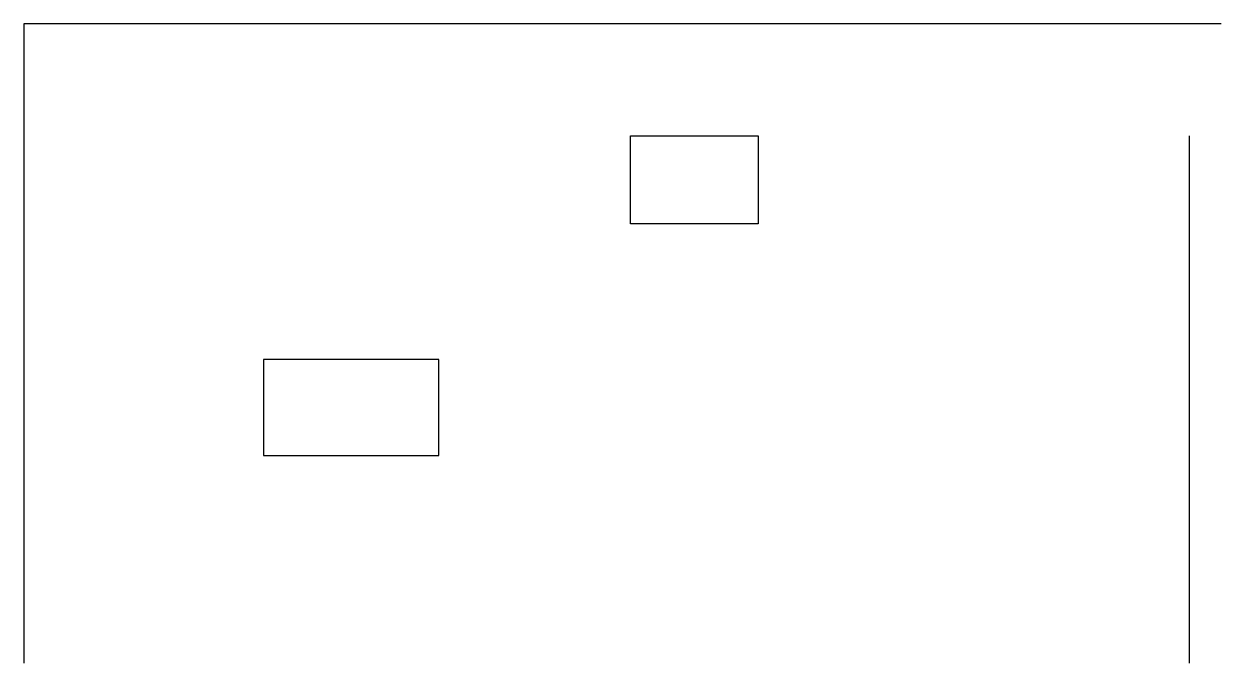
# Model space of a CAD drawing. Header units: millimetres. Extents: x -2 to 73, y -40 to 0.
import ezdxf

# ---------------------------------------------------------------- set-up
doc = ezdxf.new("R2010")
doc.units = ezdxf.units.MM
doc.layers.get('0').update_dxf_attribs({"linetype": 'CONTINUOUS'})

msp = doc.modelspace()

# ---------------------------------------------------------------- linework, layer by layer
for p, q in [((73, 0), (-2, 0)), ((-2, 0), (-2, -40)), ((71, -7), (71, -40))]:
    msp.add_line(p, q)
for points in [[(44, -12.5), (36, -12.5), (36, -7), (44, -7)], [(13, -27), (24, -27), (24, -21), (13, -21)]]:
    msp.add_lwpolyline(points, close=True)

doc.saveas('drawing.dxf')
